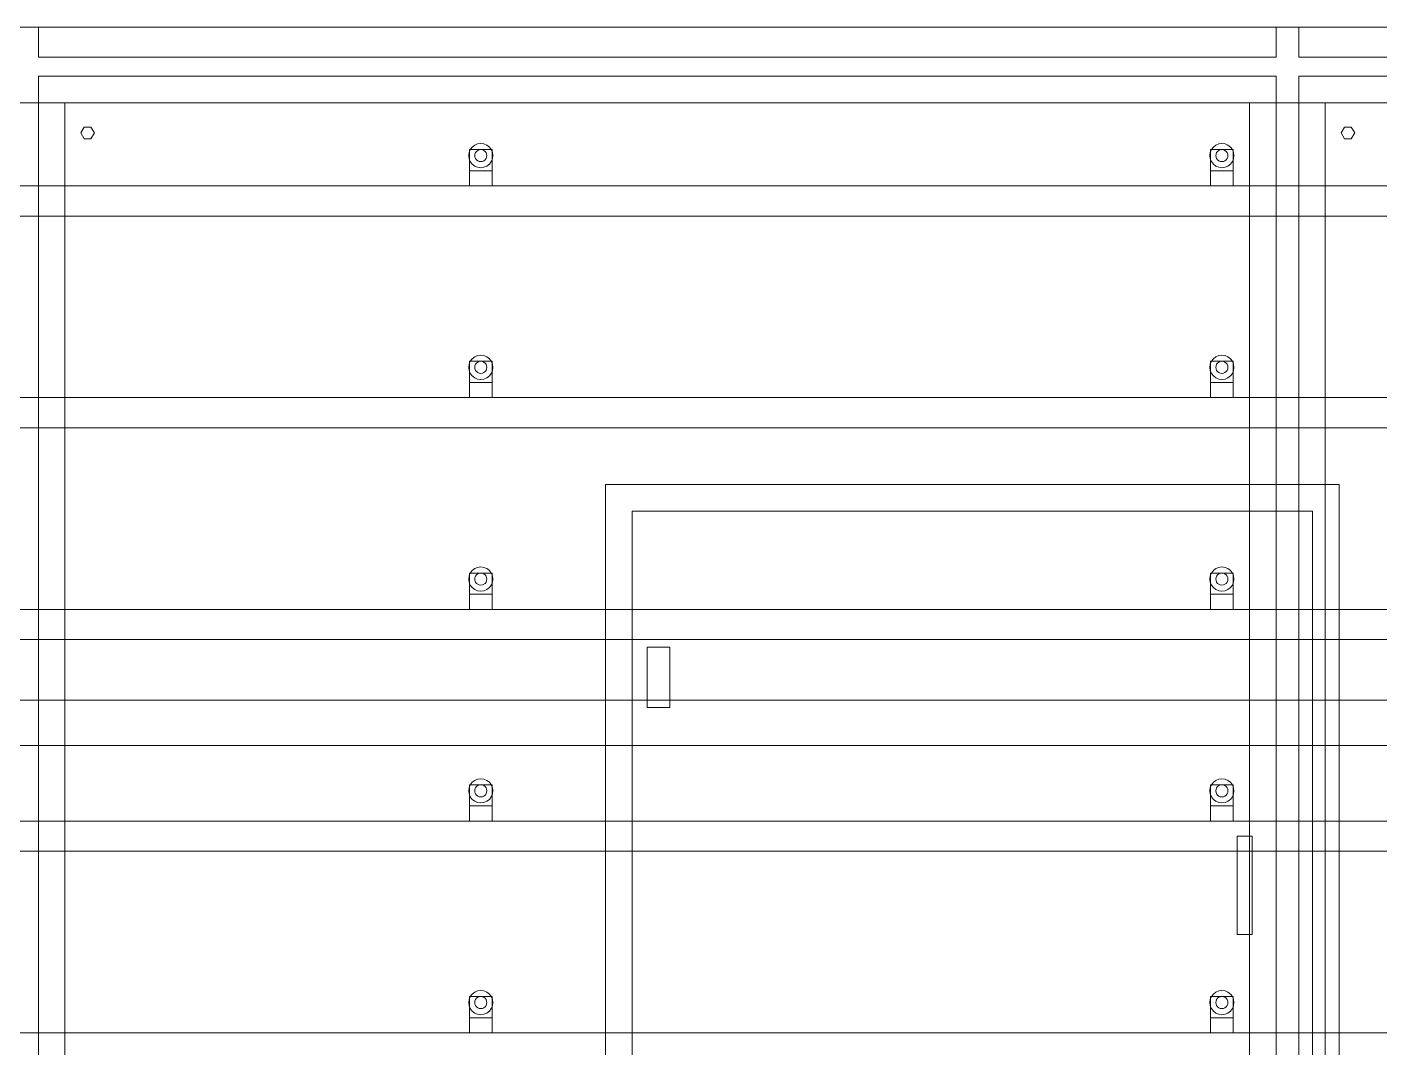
# Model space of a CAD drawing. Header units: millimetres. Extents: x -2500 to 58855, y -53268 to 6837.
# Drawn here: x 52717 to 54506, y 1650 to 3000 of the extents above; entities that cross this region are included whole.
import ezdxf

# ---------------------------------------------------------------- set-up
doc = ezdxf.new("R2010")
doc.units = ezdxf.units.MM
doc.layers.add('lateral_secador', color=7, linetype='Continuous', lineweight=0)

msp = doc.modelspace()

# ---------------------------------------------------------------- linework, layer by layer
at = {"layer": 'lateral_secador'}
for p, q in [((37717.116, 3000), (57717.116, 3000)), ((52732.116, 3000), (54368.783, 3000)), ((52732.116, 3000), (52732.116, 2960)), ((54368.783, 2960), (54368.783, 3000)), ((54398.783, 3000), (56035.449, 3000)), ((54398.783, 3000), (54398.783, 2960)), ((52732.116, 2960), (54368.783, 2960)), ((54398.783, 2960), (56035.449, 2960)), ((52732.116, 2935), (54368.783, 2935)), ((52732.116, 2935), (52732.116, 665)), ((54368.783, 665), (54368.783, 2935)), ((54398.783, 2935), (56035.449, 2935)), ((54398.783, 2935), (54398.783, 665)), ((37717.116, 2900), (57717.116, 2900)), ((52667.116, 2900), (52767.116, 2900)), ((52767.116, 650), (52767.116, 2900)), ((54333.783, 2900), (54433.783, 2900)), ((54333.783, 2900), (54333.783, 650)), ((54433.783, 650), (54433.783, 2900)), ((52788.116, 2860), (52792.616, 2867.794)), ((52792.616, 2867.794), (52801.616, 2867.794)), ((52801.616, 2867.794), (52806.116, 2860)), ((54454.783, 2860), (54459.283, 2867.794)), ((54459.283, 2867.794), (54468.283, 2867.794)), ((54468.283, 2867.794), (54472.783, 2860)), ((52792.616, 2852.206), (52788.116, 2860)), ((52801.616, 2852.206), (52792.616, 2852.206)), ((52806.116, 2860), (52801.616, 2852.206)), ((53312.975, 2845.455), (53309.116, 2843.856)), ((53317.116, 2846), (53312.975, 2845.455)), ((53321.257, 2845.455), (53317.116, 2846)), ((53325.116, 2843.856), (53321.257, 2845.455)), ((54292.975, 2845.455), (54289.116, 2843.856)), ((54297.116, 2846), (54292.975, 2845.455)), ((54301.257, 2845.455), (54297.116, 2846)), ((54305.116, 2843.856), (54301.257, 2845.455)), ((54459.283, 2852.206), (54454.783, 2860)), ((54468.283, 2852.206), (54459.283, 2852.206)), ((54472.783, 2860), (54468.283, 2852.206)), ((53301.661, 2834.141), (53301.116, 2830)), ((53301.116, 2830), (53301.661, 2825.859)), ((53303.259, 2838), (53301.661, 2834.141)), ((53302.116, 2838), (53332.116, 2838)), ((53302.116, 2838), (53302.116, 2810)), ((53305.802, 2841.314), (53303.259, 2838)), ((53309.116, 2843.856), (53305.802, 2841.314)), ((53309.388, 2832.071), (53309.116, 2830)), ((53309.116, 2830), (53309.388, 2827.929)), ((53310.188, 2834), (53309.388, 2832.071)), ((53309.388, 2827.929), (53310.188, 2826)), ((53311.459, 2835.657), (53310.188, 2834)), ((53313.116, 2836.928), (53311.459, 2835.657)), ((53315.045, 2837.727), (53313.116, 2836.928)), ((53317.116, 2838), (53315.045, 2837.727)), ((53319.186, 2837.727), (53317.116, 2838)), ((53321.116, 2836.928), (53319.186, 2837.727)), ((53322.773, 2835.657), (53321.116, 2836.928)), ((53324.044, 2834), (53322.773, 2835.657)), ((53324.843, 2832.071), (53324.044, 2834)), ((53324.044, 2826), (53324.843, 2827.929)), ((53325.116, 2830), (53324.843, 2832.071)), ((53324.843, 2827.929), (53325.116, 2830)), ((53328.43, 2841.314), (53325.116, 2843.856)), ((53330.972, 2838), (53328.43, 2841.314)), ((53332.571, 2834.141), (53330.972, 2838)), ((53332.116, 2810), (53332.116, 2838)), ((53333.116, 2830), (53332.571, 2834.141)), ((53332.571, 2825.859), (53333.116, 2830)), ((54281.661, 2834.141), (54281.116, 2830)), ((54281.116, 2830), (54281.661, 2825.859)), ((54283.259, 2838), (54281.661, 2834.141)), ((54282.116, 2838), (54312.116, 2838)), ((54282.116, 2838), (54282.116, 2810)), ((54285.802, 2841.314), (54283.259, 2838)), ((54289.116, 2843.856), (54285.802, 2841.314)), ((54289.388, 2832.071), (54289.116, 2830)), ((54289.116, 2830), (54289.388, 2827.929)), ((54290.188, 2834), (54289.388, 2832.071)), ((54289.388, 2827.929), (54290.188, 2826)), ((54291.459, 2835.657), (54290.188, 2834)), ((54293.116, 2836.928), (54291.459, 2835.657)), ((54295.045, 2837.727), (54293.116, 2836.928)), ((54297.116, 2838), (54295.045, 2837.727)), ((54299.186, 2837.727), (54297.116, 2838)), ((54301.116, 2836.928), (54299.186, 2837.727)), ((54302.773, 2835.657), (54301.116, 2836.928)), ((54304.044, 2834), (54302.773, 2835.657)), ((54304.843, 2832.071), (54304.044, 2834)), ((54304.044, 2826), (54304.843, 2827.929)), ((54305.116, 2830), (54304.843, 2832.071)), ((54304.843, 2827.929), (54305.116, 2830)), ((54308.43, 2841.314), (54305.116, 2843.856)), ((54310.972, 2838), (54308.43, 2841.314)), ((54312.571, 2834.141), (54310.972, 2838)), ((54312.116, 2810), (54312.116, 2838)), ((54313.116, 2830), (54312.571, 2834.141)), ((54312.571, 2825.859), (54313.116, 2830)), ((53301.661, 2825.859), (53303.259, 2822)), ((53302.116, 2810), (53332.116, 2810)), ((53302.116, 2810), (53302.116, 2790)), ((53303.259, 2822), (53305.802, 2818.686)), ((53305.802, 2818.686), (53309.116, 2816.144)), ((53309.116, 2816.144), (53312.975, 2814.545)), ((53310.188, 2826), (53311.459, 2824.343)), ((53311.459, 2824.343), (53313.116, 2823.072)), ((53312.975, 2814.545), (53317.116, 2814)), ((53313.116, 2823.072), (53315.045, 2822.273)), ((53315.045, 2822.273), (53317.116, 2822)), ((53317.116, 2822), (53319.186, 2822.273)), ((53317.116, 2814), (53321.257, 2814.545)), ((53319.186, 2822.273), (53321.116, 2823.072)), ((53321.116, 2823.072), (53322.773, 2824.343)), ((53321.257, 2814.545), (53325.116, 2816.144)), ((53322.773, 2824.343), (53324.044, 2826)), ((53325.116, 2816.144), (53328.43, 2818.686)), ((53328.43, 2818.686), (53330.972, 2822)), ((53330.972, 2822), (53332.571, 2825.859)), ((53332.116, 2790), (53332.116, 2810)), ((54281.661, 2825.859), (54283.259, 2822)), ((54282.116, 2810), (54312.116, 2810)), ((54282.116, 2810), (54282.116, 2790)), ((54283.259, 2822), (54285.802, 2818.686)), ((54285.802, 2818.686), (54289.116, 2816.144)), ((54289.116, 2816.144), (54292.975, 2814.545)), ((54290.188, 2826), (54291.459, 2824.343)), ((54291.459, 2824.343), (54293.116, 2823.072)), ((54292.975, 2814.545), (54297.116, 2814)), ((54293.116, 2823.072), (54295.045, 2822.273)), ((54295.045, 2822.273), (54297.116, 2822)), ((54297.116, 2822), (54299.186, 2822.273)), ((54297.116, 2814), (54301.257, 2814.545)), ((54299.186, 2822.273), (54301.116, 2823.072)), ((54301.116, 2823.072), (54302.773, 2824.343)), ((54301.257, 2814.545), (54305.116, 2816.144)), ((54302.773, 2824.343), (54304.044, 2826)), ((54305.116, 2816.144), (54308.43, 2818.686)), ((54308.43, 2818.686), (54310.972, 2822)), ((54310.972, 2822), (54312.571, 2825.859)), ((54312.116, 2790), (54312.116, 2810)), ((38067.116, 2790), (57367.116, 2790)), ((53302.116, 2790), (53332.116, 2790)), ((54282.116, 2790), (54312.116, 2790)), ((38067.116, 2750), (57367.116, 2750)), ((53305.802, 2561.314), (53303.259, 2558)), ((53309.116, 2563.856), (53305.802, 2561.314)), ((53312.975, 2565.455), (53309.116, 2563.856)), ((53317.116, 2566), (53312.975, 2565.455)), ((53321.257, 2565.455), (53317.116, 2566)), ((53325.116, 2563.856), (53321.257, 2565.455)), ((53328.43, 2561.314), (53325.116, 2563.856)), ((53330.972, 2558), (53328.43, 2561.314)), ((54285.802, 2561.314), (54283.259, 2558)), ((54289.116, 2563.856), (54285.802, 2561.314)), ((54292.975, 2565.455), (54289.116, 2563.856)), ((54297.116, 2566), (54292.975, 2565.455)), ((54301.257, 2565.455), (54297.116, 2566)), ((54305.116, 2563.856), (54301.257, 2565.455)), ((54308.43, 2561.314), (54305.116, 2563.856)), ((54310.972, 2558), (54308.43, 2561.314)), ((53301.661, 2554.141), (53301.116, 2550)), ((53301.116, 2550), (53301.661, 2545.859)), ((53303.259, 2558), (53301.661, 2554.141)), ((53301.661, 2545.859), (53303.259, 2542)), ((53302.116, 2558), (53332.116, 2558)), ((53302.116, 2558), (53302.116, 2530)), ((53303.259, 2542), (53305.802, 2538.686)), ((53309.388, 2552.071), (53309.116, 2550)), ((53309.116, 2550), (53309.388, 2547.929)), ((53310.188, 2554), (53309.388, 2552.071)), ((53309.388, 2547.929), (53310.188, 2546)), ((53311.459, 2555.657), (53310.188, 2554)), ((53310.188, 2546), (53311.459, 2544.343)), ((53313.116, 2556.928), (53311.459, 2555.657)), ((53311.459, 2544.343), (53313.116, 2543.072)), ((53315.045, 2557.727), (53313.116, 2556.928)), ((53313.116, 2543.072), (53315.045, 2542.273)), ((53317.116, 2558), (53315.045, 2557.727)), ((53315.045, 2542.273), (53317.116, 2542)), ((53319.186, 2557.727), (53317.116, 2558)), ((53317.116, 2542), (53319.186, 2542.273)), ((53321.116, 2556.928), (53319.186, 2557.727)), ((53319.186, 2542.273), (53321.116, 2543.072)), ((53322.773, 2555.657), (53321.116, 2556.928)), ((53321.116, 2543.072), (53322.773, 2544.343)), ((53324.044, 2554), (53322.773, 2555.657)), ((53322.773, 2544.343), (53324.044, 2546)), ((53324.843, 2552.071), (53324.044, 2554)), ((53324.044, 2546), (53324.843, 2547.929)), ((53325.116, 2550), (53324.843, 2552.071)), ((53324.843, 2547.929), (53325.116, 2550)), ((53328.43, 2538.686), (53330.972, 2542)), ((53332.571, 2554.141), (53330.972, 2558)), ((53330.972, 2542), (53332.571, 2545.859)), ((53332.116, 2530), (53332.116, 2558)), ((53333.116, 2550), (53332.571, 2554.141)), ((53332.571, 2545.859), (53333.116, 2550)), ((54281.661, 2554.141), (54281.116, 2550)), ((54281.116, 2550), (54281.661, 2545.859)), ((54283.259, 2558), (54281.661, 2554.141)), ((54281.661, 2545.859), (54283.259, 2542)), ((54282.116, 2558), (54312.116, 2558)), ((54282.116, 2558), (54282.116, 2530)), ((54283.259, 2542), (54285.802, 2538.686)), ((54289.388, 2552.071), (54289.116, 2550)), ((54289.116, 2550), (54289.388, 2547.929)), ((54290.188, 2554), (54289.388, 2552.071)), ((54289.388, 2547.929), (54290.188, 2546)), ((54291.459, 2555.657), (54290.188, 2554)), ((54290.188, 2546), (54291.459, 2544.343)), ((54293.116, 2556.928), (54291.459, 2555.657)), ((54291.459, 2544.343), (54293.116, 2543.072)), ((54295.045, 2557.727), (54293.116, 2556.928)), ((54293.116, 2543.072), (54295.045, 2542.273)), ((54297.116, 2558), (54295.045, 2557.727)), ((54295.045, 2542.273), (54297.116, 2542)), ((54299.186, 2557.727), (54297.116, 2558)), ((54297.116, 2542), (54299.186, 2542.273)), ((54301.116, 2556.928), (54299.186, 2557.727)), ((54299.186, 2542.273), (54301.116, 2543.072)), ((54302.773, 2555.657), (54301.116, 2556.928)), ((54301.116, 2543.072), (54302.773, 2544.343)), ((54304.044, 2554), (54302.773, 2555.657)), ((54302.773, 2544.343), (54304.044, 2546)), ((54304.843, 2552.071), (54304.044, 2554)), ((54304.044, 2546), (54304.843, 2547.929)), ((54305.116, 2550), (54304.843, 2552.071)), ((54304.843, 2547.929), (54305.116, 2550)), ((54308.43, 2538.686), (54310.972, 2542)), ((54312.571, 2554.141), (54310.972, 2558)), ((54310.972, 2542), (54312.571, 2545.859)), ((54312.116, 2530), (54312.116, 2558)), ((54313.116, 2550), (54312.571, 2554.141)), ((54312.571, 2545.859), (54313.116, 2550)), ((53302.116, 2530), (53332.116, 2530)), ((53302.116, 2530), (53302.116, 2510)), ((53305.802, 2538.686), (53309.116, 2536.144)), ((53309.116, 2536.144), (53312.975, 2534.545)), ((53312.975, 2534.545), (53317.116, 2534)), ((53317.116, 2534), (53321.257, 2534.545)), ((53321.257, 2534.545), (53325.116, 2536.144)), ((53325.116, 2536.144), (53328.43, 2538.686)), ((53332.116, 2510), (53332.116, 2530)), ((54282.116, 2530), (54312.116, 2530)), ((54282.116, 2530), (54282.116, 2510)), ((54285.802, 2538.686), (54289.116, 2536.144)), ((54289.116, 2536.144), (54292.975, 2534.545)), ((54292.975, 2534.545), (54297.116, 2534)), ((54297.116, 2534), (54301.257, 2534.545)), ((54301.257, 2534.545), (54305.116, 2536.144)), ((54305.116, 2536.144), (54308.43, 2538.686)), ((54312.116, 2510), (54312.116, 2530)), ((38067.116, 2510), (57367.116, 2510)), ((53302.116, 2510), (53332.116, 2510)), ((54282.116, 2510), (54312.116, 2510)), ((38067.116, 2470), (57367.116, 2470)), ((53482.116, 2395), (54452.116, 2395)), ((53482.116, 2395), (53482.116, 1375)), ((54452.116, 1375), (54452.116, 2395)), ((53517.116, 2360), (54417.116, 2360)), ((53517.116, 2360), (53517.116, 1410)), ((54417.116, 1410), (54417.116, 2360)), ((53301.661, 2274.141), (53301.116, 2270)), ((53303.259, 2278), (53301.661, 2274.141)), ((53302.116, 2278), (53332.116, 2278)), ((53302.116, 2278), (53302.116, 2250)), ((53305.802, 2281.314), (53303.259, 2278)), ((53309.116, 2283.856), (53305.802, 2281.314)), ((53312.975, 2285.455), (53309.116, 2283.856)), ((53309.388, 2272.071), (53309.116, 2270)), ((53310.188, 2274), (53309.388, 2272.071)), ((53311.459, 2275.657), (53310.188, 2274)), ((53313.116, 2276.928), (53311.459, 2275.657)), ((53317.116, 2286), (53312.975, 2285.455)), ((53315.045, 2277.727), (53313.116, 2276.928)), ((53317.116, 2278), (53315.045, 2277.727)), ((53321.257, 2285.455), (53317.116, 2286)), ((53319.186, 2277.727), (53317.116, 2278)), ((53321.116, 2276.928), (53319.186, 2277.727)), ((53322.773, 2275.657), (53321.116, 2276.928)), ((53325.116, 2283.856), (53321.257, 2285.455)), ((53324.044, 2274), (53322.773, 2275.657)), ((53324.843, 2272.071), (53324.044, 2274)), ((53325.116, 2270), (53324.843, 2272.071)), ((53328.43, 2281.314), (53325.116, 2283.856)), ((53330.972, 2278), (53328.43, 2281.314)), ((53332.571, 2274.141), (53330.972, 2278)), ((53332.116, 2250), (53332.116, 2278)), ((53333.116, 2270), (53332.571, 2274.141)), ((54281.661, 2274.141), (54281.116, 2270)), ((54283.259, 2278), (54281.661, 2274.141)), ((54282.116, 2278), (54312.116, 2278)), ((54282.116, 2278), (54282.116, 2250)), ((54285.802, 2281.314), (54283.259, 2278)), ((54289.116, 2283.856), (54285.802, 2281.314)), ((54292.975, 2285.455), (54289.116, 2283.856)), ((54289.388, 2272.071), (54289.116, 2270)), ((54290.188, 2274), (54289.388, 2272.071)), ((54291.459, 2275.657), (54290.188, 2274)), ((54293.116, 2276.928), (54291.459, 2275.657)), ((54297.116, 2286), (54292.975, 2285.455)), ((54295.045, 2277.727), (54293.116, 2276.928)), ((54297.116, 2278), (54295.045, 2277.727)), ((54301.257, 2285.455), (54297.116, 2286)), ((54299.186, 2277.727), (54297.116, 2278)), ((54301.116, 2276.928), (54299.186, 2277.727)), ((54302.773, 2275.657), (54301.116, 2276.928)), ((54305.116, 2283.856), (54301.257, 2285.455)), ((54304.044, 2274), (54302.773, 2275.657)), ((54304.843, 2272.071), (54304.044, 2274)), ((54305.116, 2270), (54304.843, 2272.071)), ((54308.43, 2281.314), (54305.116, 2283.856)), ((54310.972, 2278), (54308.43, 2281.314)), ((54312.571, 2274.141), (54310.972, 2278)), ((54312.116, 2250), (54312.116, 2278)), ((54313.116, 2270), (54312.571, 2274.141)), ((53301.116, 2270), (53301.661, 2265.859)), ((53301.661, 2265.859), (53303.259, 2262)), ((53303.259, 2262), (53305.802, 2258.686)), ((53305.802, 2258.686), (53309.116, 2256.144)), ((53309.116, 2270), (53309.388, 2267.929)), ((53309.116, 2256.144), (53312.975, 2254.545)), ((53309.388, 2267.929), (53310.188, 2266)), ((53310.188, 2266), (53311.459, 2264.343)), ((53311.459, 2264.343), (53313.116, 2263.072)), ((53312.975, 2254.545), (53317.116, 2254)), ((53313.116, 2263.072), (53315.045, 2262.273)), ((53315.045, 2262.273), (53317.116, 2262)), ((53317.116, 2262), (53319.186, 2262.273)), ((53317.116, 2254), (53321.257, 2254.545)), ((53319.186, 2262.273), (53321.116, 2263.072)), ((53321.116, 2263.072), (53322.773, 2264.343)), ((53321.257, 2254.545), (53325.116, 2256.144)), ((53322.773, 2264.343), (53324.044, 2266)), ((53324.044, 2266), (53324.843, 2267.929)), ((53324.843, 2267.929), (53325.116, 2270)), ((53325.116, 2256.144), (53328.43, 2258.686)), ((53328.43, 2258.686), (53330.972, 2262)), ((53330.972, 2262), (53332.571, 2265.859)), ((53332.571, 2265.859), (53333.116, 2270)), ((54281.116, 2270), (54281.661, 2265.859)), ((54281.661, 2265.859), (54283.259, 2262)), ((54283.259, 2262), (54285.802, 2258.686)), ((54285.802, 2258.686), (54289.116, 2256.144)), ((54289.116, 2270), (54289.388, 2267.929)), ((54289.116, 2256.144), (54292.975, 2254.545)), ((54289.388, 2267.929), (54290.188, 2266)), ((54290.188, 2266), (54291.459, 2264.343)), ((54291.459, 2264.343), (54293.116, 2263.072)), ((54292.975, 2254.545), (54297.116, 2254)), ((54293.116, 2263.072), (54295.045, 2262.273)), ((54295.045, 2262.273), (54297.116, 2262)), ((54297.116, 2262), (54299.186, 2262.273)), ((54297.116, 2254), (54301.257, 2254.545)), ((54299.186, 2262.273), (54301.116, 2263.072)), ((54301.116, 2263.072), (54302.773, 2264.343)), ((54301.257, 2254.545), (54305.116, 2256.144)), ((54302.773, 2264.343), (54304.044, 2266)), ((54304.044, 2266), (54304.843, 2267.929)), ((54304.843, 2267.929), (54305.116, 2270)), ((54305.116, 2256.144), (54308.43, 2258.686)), ((54308.43, 2258.686), (54310.972, 2262)), ((54310.972, 2262), (54312.571, 2265.859)), ((54312.571, 2265.859), (54313.116, 2270)), ((53302.116, 2250), (53332.116, 2250)), ((53302.116, 2250), (53302.116, 2230)), ((53332.116, 2230), (53332.116, 2250)), ((54282.116, 2250), (54312.116, 2250)), ((54282.116, 2250), (54282.116, 2230)), ((54312.116, 2230), (54312.116, 2250)), ((38067.116, 2230), (57367.116, 2230)), ((53302.116, 2230), (53332.116, 2230)), ((54282.116, 2230), (54312.116, 2230)), ((38067.116, 2190), (57367.116, 2190)), ((53537.116, 2180), (53567.116, 2180)), ((53537.116, 2180), (53537.116, 2100)), ((53567.116, 2100), (53567.116, 2180)), ((37717.116, 2110), (57717.116, 2110)), ((53537.116, 2100), (53567.116, 2100)), ((37717.116, 2050), (57717.116, 2050)), ((53309.116, 2003.856), (53305.802, 2001.314)), ((53312.975, 2005.455), (53309.116, 2003.856)), ((53317.116, 2006), (53312.975, 2005.455)), ((53321.257, 2005.455), (53317.116, 2006)), ((53325.116, 2003.856), (53321.257, 2005.455)), ((53328.43, 2001.314), (53325.116, 2003.856)), ((54289.116, 2003.856), (54285.802, 2001.314)), ((54292.975, 2005.455), (54289.116, 2003.856)), ((54297.116, 2006), (54292.975, 2005.455)), ((54301.257, 2005.455), (54297.116, 2006)), ((54305.116, 2003.856), (54301.257, 2005.455)), ((54308.43, 2001.314), (54305.116, 2003.856)), ((53301.661, 1994.141), (53301.116, 1990)), ((53301.116, 1990), (53301.661, 1985.859)), ((53303.259, 1998), (53301.661, 1994.141)), ((53301.661, 1985.859), (53303.259, 1982)), ((53302.116, 1998), (53332.116, 1998)), ((53302.116, 1998), (53302.116, 1970)), ((53305.802, 2001.314), (53303.259, 1998)), ((53309.388, 1992.071), (53309.116, 1990)), ((53309.116, 1990), (53309.388, 1987.929)), ((53310.188, 1994), (53309.388, 1992.071)), ((53309.388, 1987.929), (53310.188, 1986)), ((53311.459, 1995.657), (53310.188, 1994)), ((53310.188, 1986), (53311.459, 1984.343)), ((53313.116, 1996.928), (53311.459, 1995.657)), ((53315.045, 1997.727), (53313.116, 1996.928)), ((53317.116, 1998), (53315.045, 1997.727)), ((53319.186, 1997.727), (53317.116, 1998)), ((53321.116, 1996.928), (53319.186, 1997.727)), ((53322.773, 1995.657), (53321.116, 1996.928)), ((53324.044, 1994), (53322.773, 1995.657)), ((53322.773, 1984.343), (53324.044, 1986)), ((53324.843, 1992.071), (53324.044, 1994)), ((53324.044, 1986), (53324.843, 1987.929)), ((53325.116, 1990), (53324.843, 1992.071)), ((53324.843, 1987.929), (53325.116, 1990)), ((53330.972, 1998), (53328.43, 2001.314)), ((53332.571, 1994.141), (53330.972, 1998)), ((53330.972, 1982), (53332.571, 1985.859)), ((53332.116, 1970), (53332.116, 1998)), ((53333.116, 1990), (53332.571, 1994.141)), ((53332.571, 1985.859), (53333.116, 1990)), ((54281.661, 1994.141), (54281.116, 1990)), ((54281.116, 1990), (54281.661, 1985.859)), ((54283.259, 1998), (54281.661, 1994.141)), ((54281.661, 1985.859), (54283.259, 1982)), ((54282.116, 1998), (54312.116, 1998)), ((54282.116, 1998), (54282.116, 1970)), ((54285.802, 2001.314), (54283.259, 1998)), ((54289.388, 1992.071), (54289.116, 1990)), ((54289.116, 1990), (54289.388, 1987.929)), ((54290.188, 1994), (54289.388, 1992.071)), ((54289.388, 1987.929), (54290.188, 1986)), ((54291.459, 1995.657), (54290.188, 1994)), ((54290.188, 1986), (54291.459, 1984.343)), ((54293.116, 1996.928), (54291.459, 1995.657)), ((54295.045, 1997.727), (54293.116, 1996.928)), ((54297.116, 1998), (54295.045, 1997.727)), ((54299.186, 1997.727), (54297.116, 1998)), ((54301.116, 1996.928), (54299.186, 1997.727)), ((54302.773, 1995.657), (54301.116, 1996.928)), ((54304.044, 1994), (54302.773, 1995.657)), ((54302.773, 1984.343), (54304.044, 1986)), ((54304.843, 1992.071), (54304.044, 1994)), ((54304.044, 1986), (54304.843, 1987.929)), ((54305.116, 1990), (54304.843, 1992.071)), ((54304.843, 1987.929), (54305.116, 1990)), ((54310.972, 1998), (54308.43, 2001.314)), ((54312.571, 1994.141), (54310.972, 1998)), ((54310.972, 1982), (54312.571, 1985.859)), ((54312.116, 1970), (54312.116, 1998)), ((54313.116, 1990), (54312.571, 1994.141)), ((54312.571, 1985.859), (54313.116, 1990)), ((53302.116, 1970), (53332.116, 1970)), ((53302.116, 1970), (53302.116, 1950)), ((53303.259, 1982), (53305.802, 1978.686)), ((53305.802, 1978.686), (53309.116, 1976.144)), ((53309.116, 1976.144), (53312.975, 1974.545)), ((53311.459, 1984.343), (53313.116, 1983.072)), ((53312.975, 1974.545), (53317.116, 1974)), ((53313.116, 1983.072), (53315.045, 1982.273)), ((53315.045, 1982.273), (53317.116, 1982)), ((53317.116, 1982), (53319.186, 1982.273)), ((53317.116, 1974), (53321.257, 1974.545)), ((53319.186, 1982.273), (53321.116, 1983.072)), ((53321.116, 1983.072), (53322.773, 1984.343)), ((53321.257, 1974.545), (53325.116, 1976.144)), ((53325.116, 1976.144), (53328.43, 1978.686)), ((53328.43, 1978.686), (53330.972, 1982)), ((53332.116, 1950), (53332.116, 1970)), ((54282.116, 1970), (54312.116, 1970)), ((54282.116, 1970), (54282.116, 1950)), ((54283.259, 1982), (54285.802, 1978.686)), ((54285.802, 1978.686), (54289.116, 1976.144)), ((54289.116, 1976.144), (54292.975, 1974.545)), ((54291.459, 1984.343), (54293.116, 1983.072)), ((54292.975, 1974.545), (54297.116, 1974)), ((54293.116, 1983.072), (54295.045, 1982.273)), ((54295.045, 1982.273), (54297.116, 1982)), ((54297.116, 1982), (54299.186, 1982.273)), ((54297.116, 1974), (54301.257, 1974.545)), ((54299.186, 1982.273), (54301.116, 1983.072)), ((54301.116, 1983.072), (54302.773, 1984.343)), ((54301.257, 1974.545), (54305.116, 1976.144)), ((54305.116, 1976.144), (54308.43, 1978.686)), ((54308.43, 1978.686), (54310.972, 1982)), ((54312.116, 1950), (54312.116, 1970)), ((38067.116, 1950), (57367.116, 1950)), ((53302.116, 1950), (53332.116, 1950)), ((54282.116, 1950), (54312.116, 1950)), ((54317.116, 1930), (54337.116, 1930)), ((54317.116, 1930), (54317.116, 1800)), ((54337.116, 1800), (54337.116, 1930)), ((38067.116, 1910), (57367.116, 1910)), ((54317.116, 1800), (54337.116, 1800)), ((53303.259, 1718), (53301.661, 1714.141)), ((53302.116, 1718), (53332.116, 1718)), ((53302.116, 1718), (53302.116, 1690)), ((53305.802, 1721.314), (53303.259, 1718)), ((53309.116, 1723.856), (53305.802, 1721.314)), ((53312.975, 1725.455), (53309.116, 1723.856)), ((53317.116, 1726), (53312.975, 1725.455)), ((53315.045, 1717.727), (53313.116, 1716.928)), ((53317.116, 1718), (53315.045, 1717.727)), ((53321.257, 1725.455), (53317.116, 1726)), ((53319.186, 1717.727), (53317.116, 1718)), ((53321.116, 1716.928), (53319.186, 1717.727)), ((53325.116, 1723.856), (53321.257, 1725.455)), ((53328.43, 1721.314), (53325.116, 1723.856)), ((53330.972, 1718), (53328.43, 1721.314)), ((53332.571, 1714.141), (53330.972, 1718)), ((53332.116, 1690), (53332.116, 1718)), ((54283.259, 1718), (54281.661, 1714.141)), ((54282.116, 1718), (54312.116, 1718)), ((54282.116, 1718), (54282.116, 1690)), ((54285.802, 1721.314), (54283.259, 1718)), ((54289.116, 1723.856), (54285.802, 1721.314)), ((54292.975, 1725.455), (54289.116, 1723.856)), ((54297.116, 1726), (54292.975, 1725.455)), ((54295.045, 1717.727), (54293.116, 1716.928)), ((54297.116, 1718), (54295.045, 1717.727)), ((54301.257, 1725.455), (54297.116, 1726)), ((54299.186, 1717.727), (54297.116, 1718)), ((54301.116, 1716.928), (54299.186, 1717.727)), ((54305.116, 1723.856), (54301.257, 1725.455)), ((54308.43, 1721.314), (54305.116, 1723.856)), ((54310.972, 1718), (54308.43, 1721.314)), ((54312.571, 1714.141), (54310.972, 1718)), ((54312.116, 1690), (54312.116, 1718)), ((53301.661, 1714.141), (53301.116, 1710)), ((53301.116, 1710), (53301.661, 1705.859)), ((53301.661, 1705.859), (53303.259, 1702)), ((53303.259, 1702), (53305.802, 1698.686)), ((53309.388, 1712.071), (53309.116, 1710)), ((53309.116, 1710), (53309.388, 1707.929)), ((53310.188, 1714), (53309.388, 1712.071)), ((53309.388, 1707.929), (53310.188, 1706)), ((53311.459, 1715.657), (53310.188, 1714)), ((53310.188, 1706), (53311.459, 1704.343)), ((53313.116, 1716.928), (53311.459, 1715.657)), ((53311.459, 1704.343), (53313.116, 1703.072)), ((53313.116, 1703.072), (53315.045, 1702.273)), ((53315.045, 1702.273), (53317.116, 1702)), ((53317.116, 1702), (53319.186, 1702.273)), ((53319.186, 1702.273), (53321.116, 1703.072)), ((53322.773, 1715.657), (53321.116, 1716.928)), ((53321.116, 1703.072), (53322.773, 1704.343)), ((53324.044, 1714), (53322.773, 1715.657)), ((53322.773, 1704.343), (53324.044, 1706)), ((53324.843, 1712.071), (53324.044, 1714)), ((53324.044, 1706), (53324.843, 1707.929)), ((53325.116, 1710), (53324.843, 1712.071)), ((53324.843, 1707.929), (53325.116, 1710)), ((53328.43, 1698.686), (53330.972, 1702)), ((53330.972, 1702), (53332.571, 1705.859)), ((53333.116, 1710), (53332.571, 1714.141)), ((53332.571, 1705.859), (53333.116, 1710)), ((54281.661, 1714.141), (54281.116, 1710)), ((54281.116, 1710), (54281.661, 1705.859)), ((54281.661, 1705.859), (54283.259, 1702)), ((54283.259, 1702), (54285.802, 1698.686)), ((54289.388, 1712.071), (54289.116, 1710)), ((54289.116, 1710), (54289.388, 1707.929)), ((54290.188, 1714), (54289.388, 1712.071)), ((54289.388, 1707.929), (54290.188, 1706)), ((54291.459, 1715.657), (54290.188, 1714)), ((54290.188, 1706), (54291.459, 1704.343)), ((54293.116, 1716.928), (54291.459, 1715.657)), ((54291.459, 1704.343), (54293.116, 1703.072)), ((54293.116, 1703.072), (54295.045, 1702.273)), ((54295.045, 1702.273), (54297.116, 1702)), ((54297.116, 1702), (54299.186, 1702.273)), ((54299.186, 1702.273), (54301.116, 1703.072)), ((54302.773, 1715.657), (54301.116, 1716.928)), ((54301.116, 1703.072), (54302.773, 1704.343)), ((54304.044, 1714), (54302.773, 1715.657)), ((54302.773, 1704.343), (54304.044, 1706)), ((54304.843, 1712.071), (54304.044, 1714)), ((54304.044, 1706), (54304.843, 1707.929)), ((54305.116, 1710), (54304.843, 1712.071)), ((54304.843, 1707.929), (54305.116, 1710)), ((54308.43, 1698.686), (54310.972, 1702)), ((54310.972, 1702), (54312.571, 1705.859)), ((54313.116, 1710), (54312.571, 1714.141)), ((54312.571, 1705.859), (54313.116, 1710)), ((53302.116, 1690), (53332.116, 1690)), ((53302.116, 1690), (53302.116, 1670)), ((53305.802, 1698.686), (53309.116, 1696.144)), ((53309.116, 1696.144), (53312.975, 1694.545)), ((53312.975, 1694.545), (53317.116, 1694)), ((53317.116, 1694), (53321.257, 1694.545)), ((53321.257, 1694.545), (53325.116, 1696.144)), ((53325.116, 1696.144), (53328.43, 1698.686)), ((53332.116, 1670), (53332.116, 1690)), ((54282.116, 1690), (54312.116, 1690)), ((54282.116, 1690), (54282.116, 1670)), ((54285.802, 1698.686), (54289.116, 1696.144)), ((54289.116, 1696.144), (54292.975, 1694.545)), ((54292.975, 1694.545), (54297.116, 1694)), ((54297.116, 1694), (54301.257, 1694.545)), ((54301.257, 1694.545), (54305.116, 1696.144)), ((54305.116, 1696.144), (54308.43, 1698.686)), ((54312.116, 1670), (54312.116, 1690)), ((38067.116, 1670), (57367.116, 1670)), ((53302.116, 1670), (53332.116, 1670)), ((54282.116, 1670), (54312.116, 1670))]:
    msp.add_line(p, q, dxfattribs=at)

doc.saveas('drawing.dxf')
